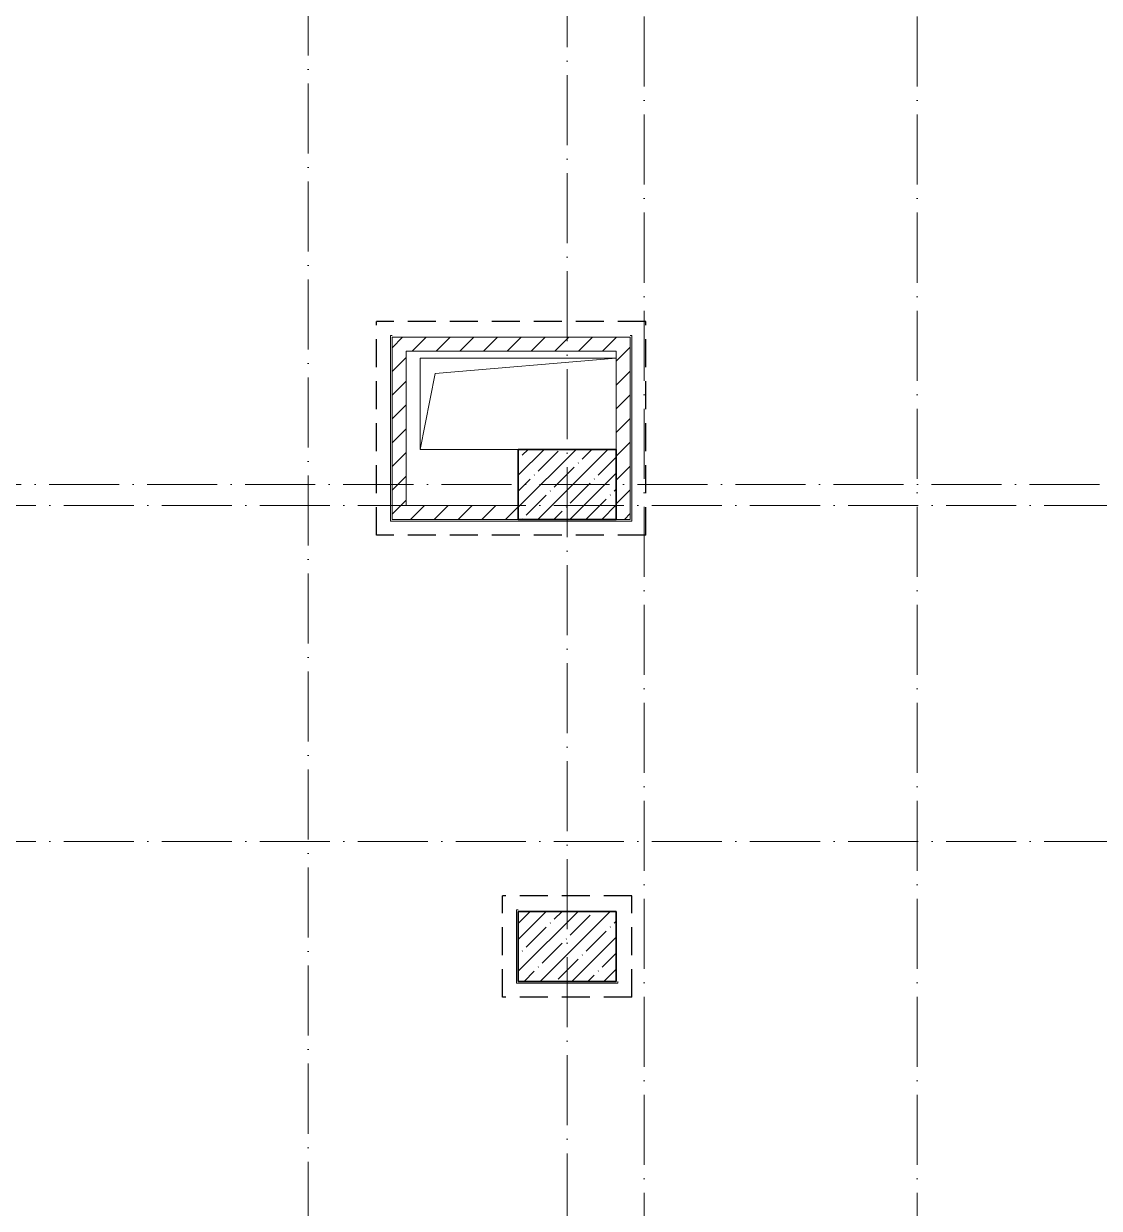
# Model space of a CAD drawing. Header units: millimetres. Extents: x -213536 to 1564669, y -45299 to 942238.
# Drawn here: x 510785 to 518466, y 511682 to 520142 of the extents above; entities that cross this region are included whole.
import ezdxf

# ---------------------------------------------------------------- set-up
doc = ezdxf.new("R2010")
doc.units = ezdxf.units.MM
doc.linetypes.add('50_200_ШТРИХ_1Т_ш5_п1_п1_', pattern=[700, 500, -100, 0, -100])
doc.linetypes.add('Штриховая _2 мм - 1 мм_', pattern=[300, 200, -100])
for name, color, linetype, lineweight in [('0-1', 7, 'Continuous', 5), ('0-2', 7, 'Continuous', 9), ('3) ЖБ 4м', 3, 'Continuous', 30), ('Несущие колонны', 7, 'Continuous', 9), ('Несущие колонны-1', 7, 'Continuous', 35), ('Обобщенные модели', 7, 'Continuous', 9), ('Оси-2', 7, '50_200_ШТРИХ_1Т_ш5_п1_п1_', 9), ('Стены-1', 7, 'Continuous', 13), ('Штриховка разреза-1', 7, 'Continuous', 9)]:
    doc.layers.add(name, color=color, linetype=linetype, lineweight=lineweight)
doc.layers.add('СТ-1_1', color=7, linetype='Штриховая _2 мм - 1 мм_', lineweight=90, true_color=0x888888)
doc.layers.get('0-2').off()
pattern_1 = [(45, (0, 0), (-84.85281, 84.85281), [])]

# ---------------------------------------------------------------- blocks, each defined once
blk = doc.blocks.new('Ос 3 эт верх часть')
at = {"layer": 'Оси-2'}
for p, q in [((512816, 499613), (512816, 535177.6)), ((514666, 535177.6), (514666, 499613)), ((517166, 501490.4), (517166, 535177.6)), ((515216, 501490.4), (515216, 534749.3)), ((502566, 516852.4), (534857.8, 516852.4)), ((535374.3, 516702.4), (481366, 516702.4)), ((535374.3, 514302.4), (426847.2, 514302.4))]:
    blk.add_line(p, q, dxfattribs=at)
blk = doc.blocks.new('BSC_Колонна _Прямоугольная - 500х700-V129-АИ2_03_План отделки стен 3-го этажа _Часть 1_')
at = {"layer": 'Несущие колонны'}
h = blk.add_hatch(dxfattribs=at)
h.set_pattern_fill('FP_127', color=256, style=0, pattern_type=2)
h.set_pattern_definition([(315, (-68650, 85500), (114.04925, 114.04925), []), (315, (-68650, 85385.95), (114.04925, 114.04925), [201.613, -40.323, 3.353, -36.97])])
h.paths.add_polyline_path([(-250, 350), (-250, -350), (250, -350), (250, 350), (-133.8, 350)], flags=0)
at = {"layer": 'Несущие колонны-1'}
for p, q in [((250, 350), (-250, 350)), ((-250, 350), (-250, -350)), ((250, -350), (250, 350)), ((-250, -350), (250, -350))]:
    blk.add_line(p, q, dxfattribs=at)
blk = doc.blocks.new('BSC_Колонна _Прямоугольная - 500х700-V132-АИ2_03_План отделки стен 3-го этажа _Часть 1_')
at = {"layer": 'Несущие колонны'}
h = blk.add_hatch(dxfattribs=at)
h.set_pattern_fill('FP_130', color=256, style=0, pattern_type=2)
h.set_pattern_definition([(315, (-71950, 85500), (114.04925, 114.04925), []), (315, (-71950, 85385.95), (114.04925, 114.04925), [201.613, -40.323, 3.353, -36.97])])
h.paths.add_polyline_path([(-250, 350), (-250, -350), (250, -350), (250, 350)], flags=0)
at = {"layer": 'Несущие колонны-1'}
for p, q in [((250, 350), (-250, 350)), ((-250, 350), (-250, -350)), ((250, -350), (250, 350)), ((-250, -350), (250, -350))]:
    blk.add_line(p, q, dxfattribs=at)
blk = doc.blocks.new('AR_Отверстие прямоугольное _в плите_ - AR_Отверстие прямоугольное _в плите_-30552735-АИ2_03_План отделки стен 3-го этажа _Часть 1_')
at = {"layer": 'Обобщенные модели'}
for p, q in [((700, 325), (-700, 325)), ((-700, 325), (-700, -325)), ((-591.7, 216.7), (700, 325)), ((-700, -325), (-591.7, 216.7)), ((-700, -325), (0, -325))]:
    blk.add_line(p, q, dxfattribs=at)
blk = doc.blocks.new('0125-Р-ОО-Ш2-АР-о_23_10_2024_rvt-1-АИ2_03_План отделки стен 3-го этажа _Часть 1_')
at = {"layer": 'Штриховка разреза-1'}
h = blk.add_hatch(dxfattribs=at)
h.set_pattern_fill('FP_121', color=256, style=0, pattern_type=2)
h.set_pattern_definition(pattern_1)
h.paths.add_polyline_path([(84250, 71700), (84350, 71700), (84350, 73000), (84250, 73000)], flags=0)
h = blk.add_hatch(dxfattribs=at)
h.set_pattern_fill('FP_121', color=256, style=0, pattern_type=2)
h.set_pattern_definition(pattern_1)
h.paths.add_polyline_path([(85850, 72900), (85950, 72900), (85950, 73000), (84350, 73000), (84350, 72900)], flags=0)
h = blk.add_hatch(dxfattribs=at)
h.set_pattern_fill('FP_121', color=256, style=0, pattern_type=2)
h.set_pattern_definition(pattern_1)
h.paths.add_polyline_path([(85950, 71700), (85950, 72900), (85850, 72900), (85850, 71700)], flags=0)
h = blk.add_hatch(dxfattribs=at)
h.set_pattern_fill('FP_121', color=256, style=0, pattern_type=2)
h.set_pattern_definition(pattern_1)
h.paths.add_polyline_path([(85150, 71700), (85150, 71800), (84350, 71800), (84350, 71700)], flags=0)
at = {"layer": 'Стены-1'}
for p, q in [((84250, 73000), (84250, 71700)), ((84350, 73000), (84250, 73000)), ((85950, 73000), (84350, 73000)), ((85950, 72900), (85950, 73000)), ((84350, 71800), (84350, 72900)), ((84350, 72900), (85850, 72900)), ((85850, 72900), (85850, 72200)), ((85950, 71700), (85950, 72900)), ((85150, 71800), (84350, 71800)), ((84250, 71700), (84350, 71700)), ((84350, 71700), (85150, 71700)), ((85850, 71700), (85950, 71700))]:
    blk.add_line(p, q, dxfattribs=at)
at = {"layer": '0-2'}
blk.add_blockref('AR_Отверстие прямоугольное _в плите_ - AR_Отверстие прямоугольное _в плите_-30552735-АИ2_03_План отделки стен 3-го этажа _Часть 1_', (85150, 72525), dxfattribs=at)
at = {"layer": '0-2', "rotation": 89.9999999999999}
for name, p in [('BSC_Колонна _Прямоугольная - 500х700-V132-АИ2_03_План отделки стен 3-го этажа _Часть 1_', (85500, 71950)), ('BSC_Колонна _Прямоугольная - 500х700-V129-АИ2_03_План отделки стен 3-го этажа _Часть 1_', (85500, 68650))]:
    blk.add_blockref(name, p, dxfattribs=at)
blk = doc.blocks.new('3этВверх')
at = {"layer": 'СТ-1_1', "lineweight": 25}
for p, q in [((513304, 516490.4), (513304, 518014.4)), ((515228, 518014.4), (513304, 518014.4)), ((515228, 516490.4), (515228, 518014.4)), ((515228, 516490.4), (513304, 516490.4)), ((514204, 513190.4), (514204, 513914.4)), ((515128, 513914.4), (514204, 513914.4)), ((515128, 513190.4), (515128, 513914.4)), ((515128, 513190.4), (514204, 513190.4))]:
    blk.add_line(p, q, dxfattribs=at)
at = {"layer": 'Стены-1'}
for p, q in [((513416, 517914.4), (513404, 517914.4)), ((513404, 517914.4), (513404, 516590.4)), ((513416, 516602.4), (513416, 517902.4)), ((515128, 517914.4), (515116, 517914.4)), ((515116, 517902.4), (515116, 516602.4)), ((515128, 516590.4), (515128, 517914.4)), ((513404, 516590.4), (515128, 516590.4)), ((514316, 516602.4), (513416, 516602.4)), ((515116, 516602.4), (515016, 516602.4)), ((514316, 513814.4), (514304, 513814.4)), ((514304, 513814.4), (514304, 513290.4)), ((514304, 513290.4), (515028, 513290.4)), ((515028, 513290.4), (515028, 513302.4))]:
    blk.add_line(p, q, dxfattribs=at)
at = {"layer": '0-1'}
blk.add_blockref('0125-Р-ОО-Ш2-АР-о_23_10_2024_rvt-1-АИ2_03_План отделки стен 3-го этажа _Часть 1_', (429166, 444902.4), dxfattribs=at)

msp = doc.modelspace()

# ---------------------------------------------------------------- block references
at = {"color": 5, "lineweight": 30}
msp.add_blockref('Ос 3 эт верх часть', (0, 0), dxfattribs=at)
at = {"layer": '3) ЖБ 4м'}
msp.add_blockref('3этВверх', (0, 0), dxfattribs=at)

doc.saveas('drawing.dxf')
